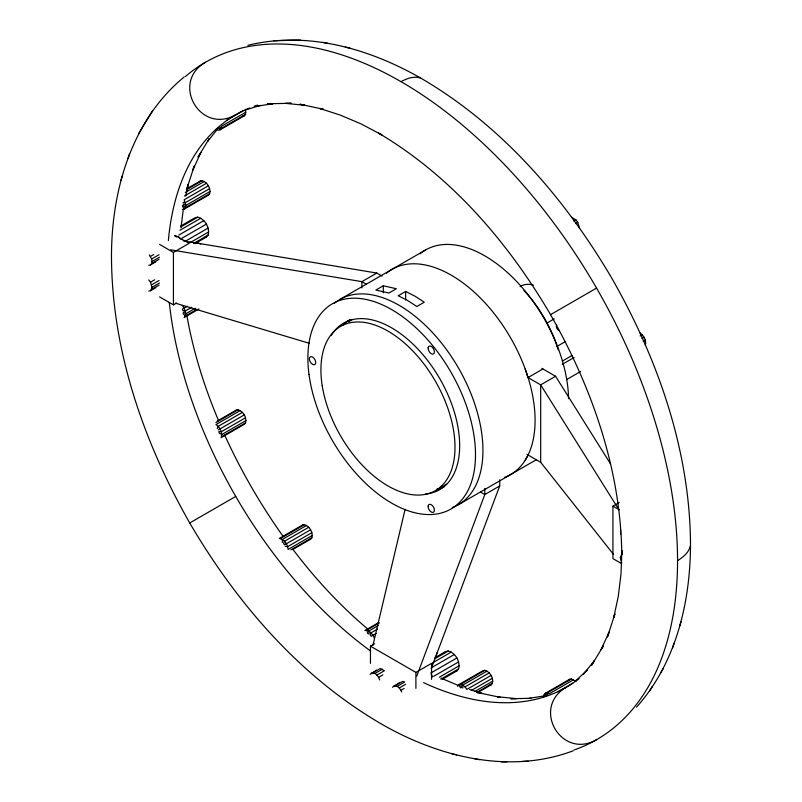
<?xml version="1.0" encoding="UTF-8"?>
<svg xmlns="http://www.w3.org/2000/svg" width="802" height="802" viewBox="0 0 802 802"><rect width="100%" height="100%" fill="white"/><g stroke="black" fill="none" stroke-linecap="round" stroke-linejoin="round"><path stroke-width="1.2" d="M636.537 707.143C676.497 662.462 690.753 600.848 690.492 542.212C689.459 449.341 657.81 359.116 612.277 279.016C565.681 199.538 503.365 127.017 423.456 79.689C371.266 49.133 307.998 30.466 247.878 45.313M181.011 227.788L183.317 208.941M148.791 265.251L150.485 264.921L151.608 263.617L152.009 261.542L151.608 259.016L149.352 254.886M148.791 291.056L150.485 290.725L152.009 287.357L150.485 282.214L148.791 279.928M182.305 209.533L184.179 209.172L208.39 195.187L209.633 193.753C211.076 188.44 207.407 182.094 202.094 180.681L200.219 181.051L187.588 188.34M194.926 243.668L206.395 237.051L208.109 235.076C210.084 227.798 205.061 219.096 197.773 217.162L195.207 217.663L180.6 226.094M215.989 129.413L218.204 130.185L220.079 129.814L244.289 115.839L245.532 114.395L245.532 109.293M221.131 437.681L244.289 424.318L245.532 422.875C246.976 417.571 243.307 411.215 237.993 409.812L236.119 410.173L217.172 421.11M292.72 549.54L310.615 539.205L311.868 537.771C313.311 532.458 309.642 526.112 304.329 524.698L302.454 525.069L279.296 538.433M436.849 652.868L436.248 656.016L435.105 657.339M442.283 679.324L456.879 670.893L458.594 668.918C460.569 661.65 455.536 652.938 448.258 651.013L445.681 651.505L435.255 657.53M477.411 692.758L491.095 684.858L492.348 683.414C493.781 678.111 490.122 671.755 484.799 670.352L482.934 670.713L458.724 684.697L457.471 686.131L459.576 684.918M543.696 697.018L544.137 694.722L545.39 693.279L569.6 679.304L571.475 678.933L575.886 681.489M645.349 345.231C646.703 340.539 643.856 335.547 640.016 332.93M620.588 529.771L620.588 534.383M184.199 76.952C130.776 120.751 110.766 192.941 111.508 259.788C112.541 352.659 144.19 442.884 189.723 522.984C236.319 602.462 298.635 674.983 378.544 722.311C436.087 756.376 508.558 775.143 573.229 750.782M185.763 196.069L188.28 184.41L186.756 189.061L194.204 166.134M372.93 645.309L405.12 509.28M614.873 614.071L607.425 637.009L609.019 632.146L601.089 649.66L603.395 645.901M120.831 180.52L122.355 175.879M127.929 158.646L129.513 153.784M194.254 165.964L192.981 169.854L200.911 152.34L198.034 157.032L209.192 138.746M614.863 614.101L613.72 617.59L618.252 596.598L620.989 574.212L621.901 550.583L621.791 554.393C620.848 469.802 592.016 387.617 550.543 314.655C508.097 242.264 451.346 176.199 378.544 133.092L381.902 134.906L360.99 123.879L340.228 115.057L319.787 108.481L323.376 109.242L299.828 104.23L304.83 105.283L285.702 103.388L291.206 103.247L267.337 103.819L272.991 103.679L255.678 106.415M672.487 648.216L674.071 643.354M679.645 626.121L681.169 621.48M690.372 546.022C688.707 552.648 683.154 557.26 677.55 560.668M416.779 676.066L484.809 494.543L484.809 488.448M431.235 668.627L499.706 485.942L499.706 479.847M217.202 428.539L218.204 426.333L242.415 412.358M525.19 460.258L528.017 454.985M152.58 110.776L138.626 133.643M603.335 646.001L591.535 665.349L594.482 660.517L583.455 674.151L587.525 669.84L575.084 681.369M209.292 138.586L207.517 141.483L218.545 127.849M649.419 691.224L652.377 686.392M660.497 673.048L663.374 668.357M198.966 182.485L200.219 181.051M234.866 411.616L236.119 410.173M301.201 526.503L302.454 525.069M370.113 674.392L376.559 670.021M392.459 687.294L399.977 682.312M443.967 653.48L445.681 651.505M621.72 554.282L620.197 557.661L621.72 562.793M568.347 680.738L569.6 679.304M205.442 62.295C170.194 82.706 200.43 135.077 235.738 114.756M566.262 687.244C531.014 707.655 561.25 760.035 596.558 739.705M226.585 120.24L243.427 110.516M245.973 112.1L221.763 126.084L221.322 128.38L220.079 129.814L218.846 127.688M245.532 114.395L221.322 128.38L219.718 126.686M186.305 189.803L202.094 180.681M185.352 192.39L204.299 181.452M184.41 195.999L206.515 183.237M208.39 185.763L184.179 199.738L185.863 205.432L185.422 207.728L184.179 209.172L182.335 205.974L183.016 205.182L185.422 207.728L209.633 193.753M209.633 188.65L185.422 202.625L183.016 202.385M210.074 191.447L185.863 205.432L183.257 203.929M181.082 226.796L197.773 217.162M179.939 230.254L200.801 218.214M178.796 235.116L203.828 220.66M150.485 256.409L153.673 254.565M180.33 239.176L206.395 224.129M151.608 259.016L159.057 254.715M185.172 241.322L208.109 228.079M152.009 261.542L159.458 257.242M151.608 263.617L159.057 259.317M150.485 264.921L155.799 261.853M189.944 242.765L208.72 231.928M159.578 244.41L173.422 252.409L189.071 243.377L175.217 235.377M193.513 243.507L208.109 235.076M150.485 282.214L154.736 279.758M151.608 284.82L159.057 280.52M152.009 287.357L159.458 283.056M151.608 289.432L159.057 285.131M150.485 290.725L155.799 287.657M159.578 296.88L173.422 304.88L176.55 303.076M187.337 306.234L182.335 309.131L183.016 310.705L185.422 310.945L191.738 307.296M195.337 308.279L185.863 313.752L185.422 316.048L184.179 317.492L198.916 308.981M197.001 309.361L185.422 316.048L183.016 313.502M382.063 276.099L376.79 273.051L361.892 281.652L170.676 249.803M339.878 299.437L425.541 249.973M383.306 285.773L375.857 290.073L388.9 293.041L396.348 288.74L383.306 285.773L383.306 292.8M405.652 291.447L398.203 295.748L407.516 300.469L416.829 306.494L424.278 302.194L414.965 296.169L405.652 291.447L405.652 299.888M215.888 422.574L237.993 409.812M240.199 410.574L215.989 424.559C219.828 427.175 222.685 432.168 221.322 436.849L245.532 422.875M573.781 221.041L575.886 219.818L577.761 222.344L579.455 228.039M218.234 429.932L244.289 414.885M575.656 223.568L577.761 222.344M245.532 417.772L221.322 431.747L218.916 431.506L219.157 433.05L221.763 434.554L245.973 420.579M189.723 522.984L235.738 496.418M550.543 314.655L596.558 288.098A391.105 225.803 60 0 1 574.102 749.98M546.733 323.186L554.282 318.825M556.899 346.474L565.52 341.492M525.19 369.02L528.017 377.572L542.924 368.96M562.282 361.131L571.986 355.517M562.282 364.329L574.142 357.481M610.593 463.997L555.575 376.268L540.678 384.87L528.007 377.562M304.329 524.698L280.119 538.683C284.85 539.846 287.758 544.819 288.098 549.45L312.309 535.465M306.534 525.47L282.324 539.445L282.324 542.453M308.75 527.255L284.54 541.23L283.537 543.435L284.56 544.819L310.615 529.781M640.116 335.928L642.222 334.715M566.603 379.577L580.618 371.486M641.991 338.454L644.096 337.241M311.868 532.668L287.657 546.643L285.251 546.403M643.244 341.341L645.349 340.128M290.815 549.921L311.868 537.771M458.393 504.719L536.498 459.626M499.706 485.942L484.809 494.543L480.478 492.047M378.594 622.633L364.91 630.532L366.785 630.172L379.416 622.873M378.464 625.47L368.99 630.933L366.785 630.172L367.787 633.53L368.99 633.951L368.99 630.933L373.08 635.244L374.323 638.131M377.521 629.079L371.206 632.718L370.203 634.923L371.236 636.307L376.238 633.42M370.454 663.364L370.454 646.151L374.634 643.735M621.45 563.545L612.928 558.623L612.928 506.152L619.184 502.543M372.93 672.768L380.379 668.467L384.369 670.773L376.92 675.073L374.925 673.459L371.236 673.089M374.925 673.459L382.374 669.159M376.92 675.073L378.614 677.349L382.875 674.893M434.694 658.833L448.258 651.013M370.454 646.151L415.897 672.387L431.546 663.354L431.546 679.344M432.509 662.903L451.285 652.066M395.276 685.67L402.724 681.369L404.729 682.061L397.271 686.362L393.592 685.991M431.366 667.755L454.313 654.502M397.271 686.362L399.276 687.976L405.652 684.286M399.276 687.976L400.96 690.251L404.158 688.407M430.804 673.018L456.879 657.971M433.561 676.377L458.594 661.931M439.386 677.209L459.195 665.77M440.869 679.154L458.594 668.918M484.799 670.352L460.599 684.327L458.724 684.697L460.569 687.885M487.014 671.124L462.804 685.098L460.599 684.327L461.591 687.685M462.804 688.106L462.804 685.098L465.01 686.883L489.22 672.898M491.095 675.424L466.884 689.409L465.01 686.883M471.295 690.472L492.348 678.312M474.894 691.454L492.789 681.119M476.558 692.537L492.348 683.414M544.137 694.722L571.475 678.933M573.681 679.705L549.47 693.68L547.265 692.918L545.39 693.279L546.613 695.404M557.991 691.815L572.728 683.314M401 81.664C406.744 78.516 413.521 76.01 420.098 77.884M245.232 110.054L260.279 105.403M242.415 116.2L244.289 115.839M204.69 237.382L206.395 237.051M196.059 243.297L197.773 242.966L200.801 244.019M308.75 539.566L310.615 539.205M455.165 671.224L456.879 670.893M489.22 685.219L491.095 684.858M529.009 698.321L546.322 695.585M300.65 40.1L273.873 40.752M501.35 761.9L506.854 761.76M522.473 761.399L528.127 761.248M530.994 698.271L510.794 698.753L516.298 698.612L497.17 696.717L500.177 697.349M183.107 240.79L376.79 273.051M322.655 42.275L327.657 43.328M345.361 47.117L350.143 48.13M451.857 753.87L456.639 754.882M474.343 758.672L479.345 759.725M499.826 697.269L477.431 692.507L482.213 693.519L469.721 689.499M531.124 284.52L533.48 285.161M175.387 303.156L309.291 343.296M571.475 217.272L575.886 219.818M441.01 678.121L458.493 685.55M541.851 368.349L555.575 376.268M366.113 284.088L361.892 281.652L361.892 287.898M174.485 235.818L176.64 237.061M526.954 454.363L540.678 462.283L613.47 554.352M612.928 506.152L619.324 509.841M183.257 312.249L185.863 313.752L184.179 308.058L182.305 305.532M368.028 629.269C339.988 605.67 314.955 578.543 292.88 549.31M523.927 290.454C539.646 307.326 551.445 327.767 558.202 349.812M178.405 236.58L179.688 238.314M283.236 536.538C260.55 504.729 240.941 470.774 224.74 435.225M617.56 507.476L540.678 384.87L540.678 462.283M431.235 674.011L432.519 676.978M400.96 690.251L401.712 691.986M378.614 677.349L379.747 679.956M218.505 420.479C204.229 386.754 193.242 351.497 186.836 315.417M547.265 692.918L547.926 695.154M415.897 672.387L415.897 688.377M173.422 252.409L173.422 304.88M443.346 485.801A94.816 54.736 60 0 1 441.1 486.674M348.73 321.933A94.816 54.736 60 0 1 351.727 319.968M446.544 484.187A94.816 54.736 60 0 1 444.428 485.3M334.354 303.286A118.516 68.431 60 0 1 458.393 367.857A118.516 68.431 60 0 1 452.298 507.576M443.957 486.964A96.13 55.498 60 0 1 436.9 489.14M343.457 324.91A96.13 55.498 60 0 1 350.033 319.447M332.82 333.141A96.13 55.498 60 0 1 439.757 378.624A96.13 55.498 60 0 1 425.672 493.972M331.226 335.607A96.13 55.498 60 0 1 332.269 333.943M386.504 273.181A118.516 68.431 60 0 1 510.543 337.752A118.516 68.431 60 0 1 504.448 477.471M420.027 253.823A118.516 68.431 60 0 1 512.067 276.85A118.516 68.431 60 0 1 568.578 398.614M520.077 286.685A39.699 22.917 60 0 1 531.114 284.52M559.295 330.685A10.005 5.774 0 0 1 556.708 325.101M579.104 678.582A330.534 190.836 60 0 1 423.626 682.672M370.494 650.953A330.534 190.836 60 0 1 169.282 302.444M168.38 240.57A330.534 190.836 60 0 1 249.653 107.969M254.144 106.265A330.534 190.836 60 0 1 257.562 105.112M185.322 76.591A391.105 225.803 60 0 1 596.558 288.098M322.214 385.662A94.816 54.736 60 0 0 432.168 492.248A94.816 54.736 60 0 0 409.511 347.657A94.816 54.736 60 0 0 322.214 385.662M309.001 374.404A118.516 68.431 60 0 0 444.849 511.877A118.516 68.431 60 0 0 421.21 332.85A118.516 68.431 60 0 0 309.001 374.404M428.128 347.787A4.481 2.586 60 0 0 432.478 354.153A4.481 2.586 60 0 0 433.19 348.289A4.481 2.586 60 0 0 428.128 347.787M428.128 506.082A4.481 2.586 60 0 0 432.478 512.448A4.481 2.586 60 0 0 433.19 506.583A4.481 2.586 60 0 0 428.128 506.082M309.402 358.394A4.481 2.586 60 0 0 313.752 364.76A4.481 2.586 60 0 0 314.464 358.895A4.481 2.586 60 0 0 309.402 358.394"/></g></svg>
